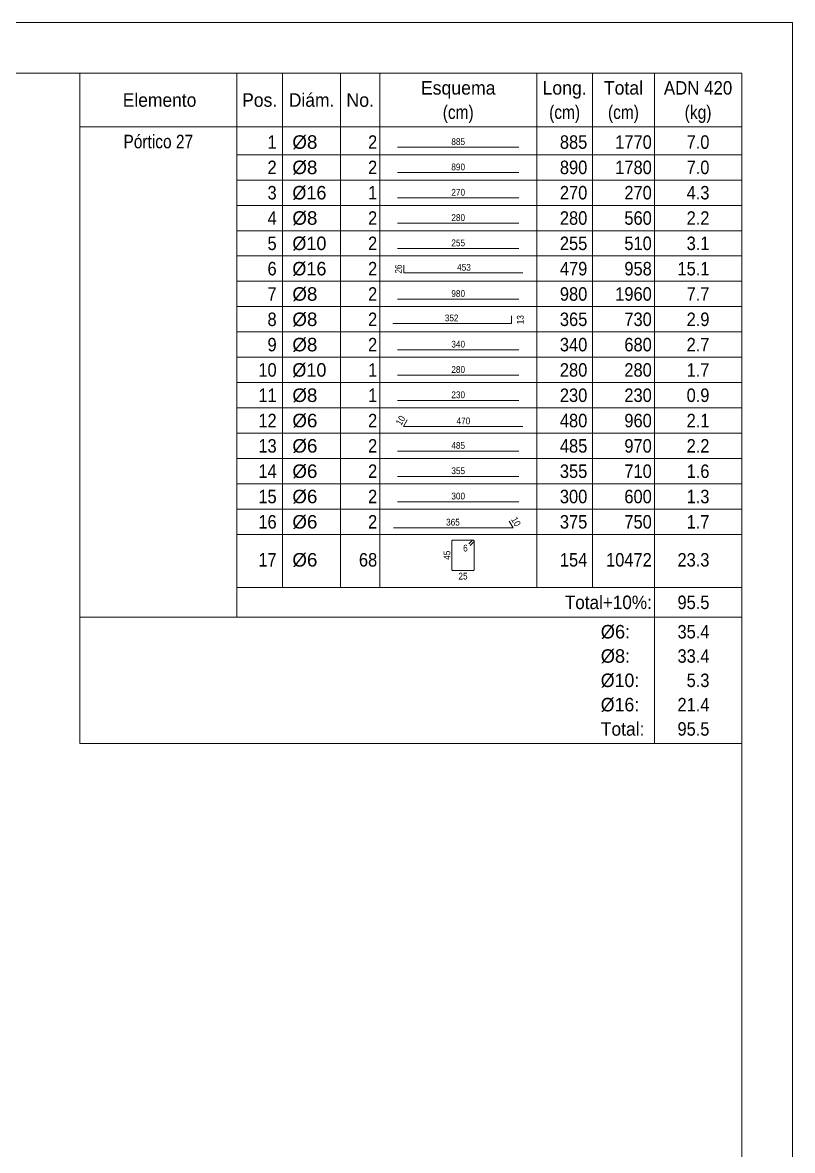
# Model space of a CAD drawing. Header units: millimetres. Extents: x 3 to 479, y -191 to 120.
# Drawn here: x 213.33 to 228.54, y -171.44 to -149.16 of the extents above; entities that cross this region are included whole.
import ezdxf
from ezdxf.enums import TextEntityAlignment as Align

# ---------------------------------------------------------------- set-up
doc = ezdxf.new("R2010")
doc.units = ezdxf.units.MM
for name, color, linetype, lineweight in [('DESPIECES_TABLA', 7, 'Continuous', 9), ('RECUAD_LIMITES', 2, 'Continuous', 0), ('RECUAD_MARCO', 1, 'Continuous', 20), ('TABLAS', 1, 'Continuous', 9), ('TEXTO_TABLAS', 1, 'Continuous', 0), ('TEXTOS_COTAS_DESPIECES_TABLA', 1, 'Continuous', 0)]:
    doc.layers.add(name, color=color, linetype=linetype, lineweight=lineweight)
doc.styles.add('CYPETXT_romans', font='arial.ttf', dxfattribs={"height": 0.2})

msp = doc.modelspace()

# ---------------------------------------------------------------- linework, layer by layer
at = {"layer": 'DESPIECES_TABLA'}
for points in [[(220.73551, -151.62516), (223.13551, -151.62516)], [(220.73551, -152.12516), (223.13551, -152.12516)], [(220.73551, -152.62516), (223.13551, -152.62516)], [(220.73551, -153.12516), (223.13551, -153.12516)], [(220.73551, -153.62516), (223.13551, -153.62516)], [(220.86423, -153.95593), (220.86423, -154.10593), (223.20932, -154.10593)], [(220.73551, -154.62516), (223.13551, -154.62516)], [(220.64326, -155.10598), (222.98511, -155.10598), (222.98511, -154.95598)], [(220.73551, -155.62516), (223.13551, -155.62516)], [(220.73551, -156.12516), (223.13551, -156.12516)], [(220.73551, -156.62516), (223.13551, -156.62516)], [(220.92768, -157.00974), (220.85268, -157.13965), (223.21269, -157.13965)], [(220.73551, -157.62516), (223.13551, -157.62516)], [(220.73551, -158.12516), (223.13551, -158.12516)], [(220.73551, -158.62516), (223.13551, -158.62516)], [(220.6565, -159.13965), (223.02013, -159.13965), (222.94513, -159.00975)], [(222.17333, -159.49211), (222.24416, -159.42129), (222.2469, -159.41795), (222.24893, -159.41414), (222.25019, -159.41001), (222.25061, -159.40571), (222.25019, -159.40141), (222.24893, -159.39728), (222.2469, -159.39347), (222.24416, -159.39013), (222.24082, -159.38739), (222.23701, -159.38535), (222.23287, -159.3841), (222.22857, -159.38367), (221.83148, -159.38367), (221.82305, -159.38535), (221.8159, -159.39013), (221.81112, -159.39728), (221.80945, -159.40571), (221.80945, -159.96164), (221.81112, -159.97007), (221.8159, -159.97722), (221.82305, -159.982), (221.83148, -159.98367), (222.22857, -159.98367), (222.23701, -159.982), (222.24416, -159.97722), (222.24893, -159.97007), (222.25061, -159.96164), (222.25061, -159.40571), (222.25019, -159.40141), (222.24893, -159.39728), (222.2469, -159.39347), (222.24416, -159.39013), (222.24082, -159.38739), (222.23701, -159.38535), (222.23287, -159.3841), (222.22857, -159.38367), (222.22428, -159.3841), (222.22014, -159.38535), (222.21633, -159.38739), (222.21299, -159.39013), (222.14217, -159.46095)]]:
    msp.add_lwpolyline(points, dxfattribs=at)
at = {"layer": 'RECUAD_LIMITES'}
msp.add_lwpolyline([(169.13751, -191.16316), (228.53751, -191.16316), (228.53751, -149.16316), (169.13751, -149.16316), (169.13751, -191.16316)], close=True, dxfattribs=at)
at = {"layer": 'RECUAD_MARCO'}
msp.add_lwpolyline([(171.63751, -190.16316), (227.53751, -190.16316), (227.53751, -150.16316), (171.63751, -150.16316), (171.63751, -190.16316)], close=True, dxfattribs=at)
at = {"layer": 'TABLAS'}
for p, q in [((214.46151, -151.27316), (214.46151, -150.16316)), ((214.46151, -150.16316), (227.53751, -150.16316)), ((217.56151, -151.27316), (217.56151, -150.16316)), ((218.46551, -151.27316), (218.46551, -150.16316)), ((219.61351, -151.27316), (219.61351, -150.16316)), ((220.38551, -151.27316), (220.38551, -150.16316)), ((223.48551, -151.27316), (223.48551, -150.16316)), ((224.58951, -151.27316), (224.58951, -150.16316)), ((225.80951, -151.27316), (225.80951, -150.16316)), ((227.53751, -151.27316), (227.53751, -150.16316)), ((214.46151, -151.22316), (227.53751, -151.22316)), ((214.46151, -160.85316), (214.46151, -151.27316)), ((217.56151, -160.85316), (217.56151, -151.27316)), ((218.46551, -160.32316), (218.46551, -151.27316)), ((219.61351, -160.32316), (219.61351, -151.27316)), ((220.38551, -160.32316), (220.38551, -151.27316)), ((223.48551, -160.32316), (223.48551, -151.27316)), ((224.58951, -160.32316), (224.58951, -151.27316)), ((225.80951, -160.85316), (225.80951, -151.27316)), ((227.53751, -160.85316), (227.53751, -151.27316)), ((217.56151, -160.32316), (227.53751, -160.32316)), ((214.46151, -160.95316), (214.46151, -160.85316)), ((214.46151, -160.90316), (227.53751, -160.90316)), ((214.46151, -161.43316), (214.46151, -160.95316)), ((217.56151, -160.90316), (217.56151, -160.85316)), ((225.80951, -160.95316), (225.80951, -160.85316)), ((225.80951, -161.43316), (225.80951, -160.95316)), ((227.53751, -160.95316), (227.53751, -160.85316)), ((227.53751, -161.43316), (227.53751, -160.95316)), ((214.46151, -161.91316), (214.46151, -161.43316)), ((225.80951, -161.91316), (225.80951, -161.43316)), ((227.53751, -161.91316), (227.53751, -161.43316)), ((214.46151, -162.39316), (214.46151, -161.91316)), ((225.80951, -162.39316), (225.80951, -161.91316)), ((227.53751, -162.39316), (227.53751, -161.91316)), ((214.46151, -162.87316), (214.46151, -162.39316)), ((225.80951, -162.87316), (225.80951, -162.39316)), ((227.53751, -162.87316), (227.53751, -162.39316)), ((214.46151, -163.40316), (214.46151, -162.87316)), ((225.80951, -163.40316), (225.80951, -162.87316)), ((227.53751, -163.40316), (227.53751, -162.87316)), ((214.46151, -163.40316), (227.53751, -163.40316))]:
    msp.add_line(p, q, dxfattribs=at)
at = {"layer": 'TEXTO_TABLAS'}
for p, q in [((217.56151, -151.77316), (227.53751, -151.77316)), ((217.56151, -152.27316), (227.53751, -152.27316)), ((217.56151, -152.77316), (227.53751, -152.77316)), ((217.56151, -153.27316), (227.53751, -153.27316)), ((217.56151, -153.77316), (227.53751, -153.77316)), ((217.56151, -154.27316), (227.53751, -154.27316)), ((217.56151, -154.77316), (227.53751, -154.77316)), ((217.56151, -155.27316), (227.53751, -155.27316)), ((217.56151, -155.77316), (227.53751, -155.77316)), ((217.56151, -156.27316), (227.53751, -156.27316)), ((217.56151, -156.77316), (227.53751, -156.77316)), ((217.56151, -157.27316), (227.53751, -157.27316)), ((217.56151, -157.77316), (227.53751, -157.77316)), ((217.56151, -158.27316), (227.53751, -158.27316)), ((217.56151, -158.77316), (227.53751, -158.77316)), ((217.56151, -159.27316), (227.53751, -159.27316))]:
    msp.add_line(p, q, dxfattribs=at)

# ---------------------------------------------------------------- texts
at = {"layer": 'TEXTO_TABLAS', "style": 'CYPETXT_romans'}
for s, width, p in [('Esquema', 0.93681, (221.93551, -150.45316)), ('Long.', 0.9375, (224.03751, -150.45316)), ('Total', 0.935673, (225.19951, -150.45316)), ('ADN 420', 0.893197, (226.67351, -150.45316)), ('Elemento', 0.923378, (216.03651, -150.69316)), ('Pos.', 0.930268, (218.01351, -150.69316)), ('Diám.', 0.924488, (219.03951, -150.69316)), ('No.', 0.948905, (219.99951, -150.69316)), ('(cm)', 0.819001, (221.93551, -150.93316)), ('(cm)', 0.819001, (224.03751, -150.93316)), ('(cm)', 0.819001, (225.19951, -150.93316)), ('(kg)', 0.827954, (226.67351, -150.93316)), ('Pórtico 27', 0.820327, (216.01151, -151.51316))]:
    msp.add_text(s, height=0.266667, dxfattribs=dict(at, width=width)).set_placement(p, align=Align.MIDDLE_CENTER)
for s, height, width, p in [('1', 0.26667, 0.872274, (218.34951, -151.52316)), ('2', 0.26667, 0.872274, (220.33551, -151.52316)), ('885', 0.266667, 0.872274, (224.48551, -151.52316)), ('1770', 0.266667, 0.872274, (225.75951, -151.52316)), ('7.0', 0.266667, 0.868127, (226.89751, -151.52316)), ('2', 0.26667, 0.872274, (218.34951, -152.02316)), ('2', 0.26667, 0.872274, (220.33551, -152.02316)), ('890', 0.266667, 0.872274, (224.48551, -152.02316)), ('1780', 0.266667, 0.872274, (225.75951, -152.02316)), ('7.0', 0.266667, 0.868127, (226.89751, -152.02316)), ('3', 0.26667, 0.872274, (218.34951, -152.52316)), ('1', 0.26667, 0.872274, (220.33551, -152.52316)), ('270', 0.266667, 0.872274, (224.48551, -152.52316)), ('270', 0.266667, 0.872274, (225.75951, -152.52316)), ('4.3', 0.266667, 0.868127, (226.89751, -152.52316)), ('4', 0.26667, 0.872274, (218.34951, -153.02316)), ('2', 0.26667, 0.872274, (220.33551, -153.02316)), ('280', 0.266667, 0.872274, (224.48551, -153.02316)), ('560', 0.266667, 0.872274, (225.75951, -153.02316)), ('2.2', 0.266667, 0.868127, (226.89751, -153.02316)), ('5', 0.26667, 0.872274, (218.34951, -153.52316)), ('2', 0.26667, 0.872274, (220.33551, -153.52316)), ('255', 0.266667, 0.872274, (224.48551, -153.52316)), ('510', 0.266667, 0.872274, (225.75951, -153.52316)), ('3.1', 0.266667, 0.868127, (226.89751, -153.52316)), ('6', 0.26667, 0.872274, (218.34951, -154.02316)), ('2', 0.26667, 0.872274, (220.33551, -154.02316)), ('479', 0.266667, 0.872274, (224.48551, -154.02316)), ('958', 0.266667, 0.872274, (225.75951, -154.02316)), ('15.1', 0.266667, 0.869308, (226.89751, -154.02316)), ('7', 0.26667, 0.872274, (218.34951, -154.52316)), ('2', 0.26667, 0.872274, (220.33551, -154.52316)), ('980', 0.266667, 0.872274, (224.48551, -154.52316)), ('1960', 0.266667, 0.872274, (225.75951, -154.52316)), ('7.7', 0.266667, 0.868127, (226.89751, -154.52316)), ('8', 0.26667, 0.872274, (218.34951, -155.02316)), ('2', 0.26667, 0.872274, (220.33551, -155.02316)), ('365', 0.266667, 0.872274, (224.48551, -155.02316)), ('730', 0.266667, 0.872274, (225.75951, -155.02316)), ('2.9', 0.266667, 0.868127, (226.89751, -155.02316)), ('9', 0.26667, 0.872274, (218.34951, -155.52316)), ('2', 0.26667, 0.872274, (220.33551, -155.52316)), ('340', 0.266667, 0.872274, (224.48551, -155.52316)), ('680', 0.266667, 0.872274, (225.75951, -155.52316)), ('2.7', 0.266667, 0.868127, (226.89751, -155.52316)), ('10', 0.266667, 0.872274, (218.34951, -156.02316)), ('1', 0.26667, 0.872274, (220.33551, -156.02316)), ('280', 0.266667, 0.872274, (224.48551, -156.02316)), ('280', 0.266667, 0.872274, (225.75951, -156.02316)), ('1.7', 0.266667, 0.868127, (226.89751, -156.02316)), ('11', 0.266667, 0.872274, (218.34951, -156.52316)), ('1', 0.26667, 0.872274, (220.33551, -156.52316)), ('230', 0.266667, 0.872274, (224.48551, -156.52316)), ('230', 0.266667, 0.872274, (225.75951, -156.52316)), ('0.9', 0.266667, 0.868127, (226.89751, -156.52316)), ('12', 0.266667, 0.872274, (218.34951, -157.02316)), ('2', 0.26667, 0.872274, (220.33551, -157.02316)), ('480', 0.266667, 0.872274, (224.48551, -157.02316)), ('960', 0.266667, 0.872274, (225.75951, -157.02316)), ('2.1', 0.266667, 0.868127, (226.89751, -157.02316)), ('13', 0.266667, 0.872274, (218.34951, -157.52316)), ('2', 0.26667, 0.872274, (220.33551, -157.52316)), ('485', 0.266667, 0.872274, (224.48551, -157.52316)), ('970', 0.266667, 0.872274, (225.75951, -157.52316)), ('2.2', 0.266667, 0.868127, (226.89751, -157.52316)), ('14', 0.266667, 0.872274, (218.34951, -158.02316)), ('2', 0.26667, 0.872274, (220.33551, -158.02316)), ('355', 0.266667, 0.872274, (224.48551, -158.02316)), ('710', 0.266667, 0.872274, (225.75951, -158.02316)), ('1.6', 0.266667, 0.868127, (226.89751, -158.02316)), ('15', 0.266667, 0.872274, (218.34951, -158.52316)), ('2', 0.26667, 0.872274, (220.33551, -158.52316)), ('300', 0.266667, 0.872274, (224.48551, -158.52316)), ('600', 0.266667, 0.872274, (225.75951, -158.52316)), ('1.3', 0.266667, 0.868127, (226.89751, -158.52316)), ('16', 0.266667, 0.872274, (218.34951, -159.02316)), ('2', 0.26667, 0.872274, (220.33551, -159.02316)), ('375', 0.266667, 0.872274, (224.48551, -159.02316)), ('750', 0.266667, 0.872274, (225.75951, -159.02316)), ('1.7', 0.266667, 0.868127, (226.89751, -159.02316)), ('17', 0.266667, 0.872274, (218.34951, -159.77316)), ('68', 0.266667, 0.872274, (220.33551, -159.77316)), ('154', 0.266667, 0.872274, (224.48551, -159.77316)), ('10472', 0.266667, 0.872274, (225.75951, -159.77316)), ('23.3', 0.266667, 0.869308, (226.89751, -159.77316)), ('Total+10%:', 0.266667, 0.906671, (225.75951, -160.61316)), ('95.5', 0.266667, 0.869308, (226.89751, -160.61316)), ('35.4', 0.266667, 0.869308, (226.89751, -161.19316)), ('33.4', 0.266667, 0.869308, (226.89751, -161.67316)), ('5.3', 0.266667, 0.868127, (226.89751, -162.15316)), ('21.4', 0.266667, 0.869308, (226.89751, -162.63316)), ('95.5', 0.266667, 0.869308, (226.89751, -163.11316))]:
    msp.add_text(s, height=height, dxfattribs=dict(at, width=width)).set_placement(p, align=Align.MIDDLE_RIGHT)
for s, width, p in [('%%c8', 0.99505, (218.65951, -151.52316)), ('%%c8', 0.99505, (218.65951, -152.02316)), ('%%c16', 0.955414, (218.65951, -152.52316)), ('%%c8', 0.99505, (218.65951, -153.02316)), ('%%c10', 0.955414, (218.65951, -153.52316)), ('%%c16', 0.955414, (218.65951, -154.02316)), ('%%c8', 0.99505, (218.65951, -154.52316)), ('%%c8', 0.99505, (218.65951, -155.02316)), ('%%c8', 0.99505, (218.65951, -155.52316)), ('%%c10', 0.955414, (218.65951, -156.02316)), ('%%c8', 0.99505, (218.65951, -156.52316)), ('%%c6', 0.99505, (218.65951, -157.02316)), ('%%c6', 0.99505, (218.65951, -157.52316)), ('%%c6', 0.99505, (218.65951, -158.02316)), ('%%c6', 0.99505, (218.65951, -158.52316)), ('%%c6', 0.99505, (218.65951, -159.02316)), ('%%c6', 0.99505, (218.65951, -159.77316)), ('%%c6:', 0.966972, (224.75151, -161.19316)), ('%%c8:', 0.966972, (224.75151, -161.67316)), ('%%c10:', 0.940736, (224.75151, -162.15316)), ('%%c16:', 0.940736, (224.75151, -162.63316)), ('Total:', 0.925563, (224.75151, -163.11316))]:
    msp.add_text(s, height=0.266667, dxfattribs=dict(at, width=width)).set_placement(p, align=Align.MIDDLE_LEFT)
at = {"layer": 'TEXTOS_COTAS_DESPIECES_TABLA', "style": 'CYPETXT_romans', "width": 0.872274}
for s, p in [('885', (221.93551, -151.58116)), ('890', (221.93551, -152.08116)), ('270', (221.93551, -152.58116)), ('280', (221.93551, -153.08116)), ('255', (221.93551, -153.58116)), ('453', (222.0492, -154.06339)), ('980', (221.93551, -154.58116)), ('352', (221.8062, -155.06334)), ('340', (221.93551, -155.58116)), ('280', (221.93551, -156.08116)), ('230', (221.93551, -156.58116)), ('470', (222.03791, -157.09657)), ('485', (221.93551, -157.58116)), ('355', (221.93551, -158.08116)), ('300', (221.93551, -158.58116)), ('365', (221.83159, -159.09657))]:
    msp.add_text(s, height=0.133333, dxfattribs=at).set_placement(p, align=Align.CENTER)
for s, rotation, p in [('26', 90, (220.82169, -154.03093)), ('10', 59.999195, (220.85288, -157.05316)), ('10', 300.000805, (223.01995, -159.05316)), ('45', 90, (221.7804, -159.68367))]:
    msp.add_text(s, height=0.133333, rotation=rotation, dxfattribs=at).set_placement(p, align=Align.CENTER)
msp.add_text('13', height=0.133333, rotation=90, dxfattribs=at).set_placement((223.09442, -155.03098), align=Align.TOP_CENTER)
msp.add_text('6', height=0.13333, dxfattribs=at).set_placement((222.12333, -159.54211), align=Align.MIDDLE_RIGHT)
msp.add_text('25', height=0.133333, dxfattribs=at).set_placement((222.03003, -160.02931), align=Align.TOP_CENTER)

doc.saveas('drawing.dxf')
